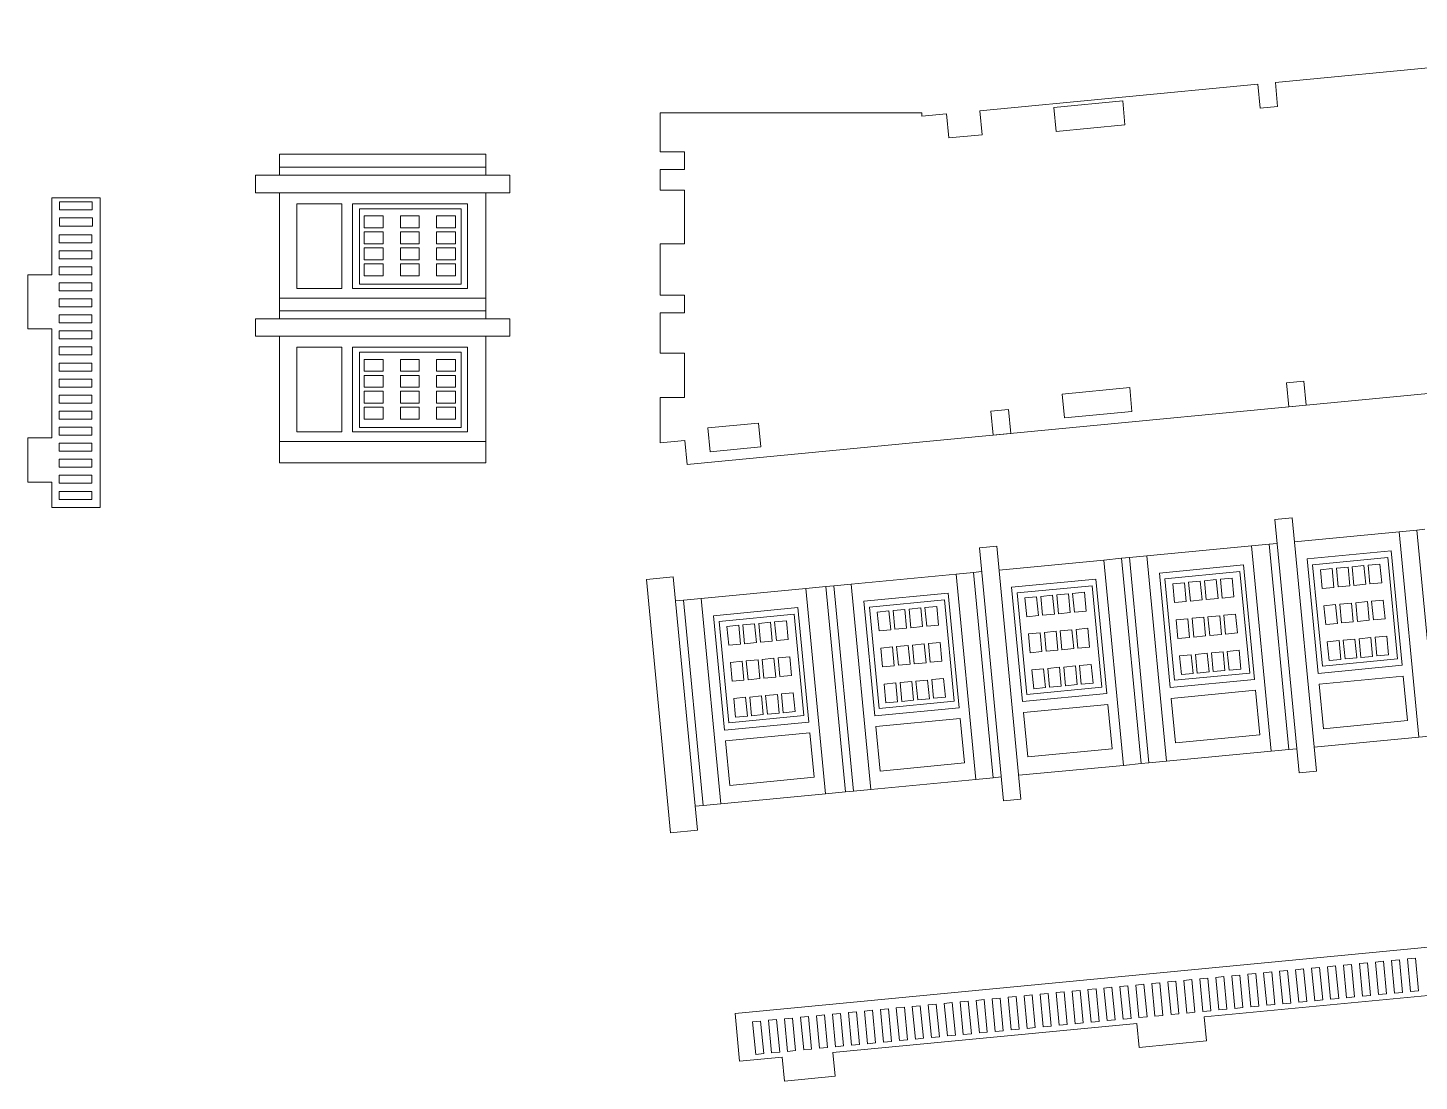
# Model space of a CAD drawing. Header units: millimetres. Extents: x -356 to 984, y -1262 to 367.
# Drawn here: x -356.4 to -183, y -1112.5 to -981.2 of the extents above; entities that cross this region are included whole.
import ezdxf

# ---------------------------------------------------------------- set-up
doc = ezdxf.new("R2010")
doc.units = ezdxf.units.MM

msp = doc.modelspace()

# ---------------------------------------------------------------- linework, layer by layer
at = {"color": 7, "linetype": 'Continuous', "lineweight": 15}
for p, q in [((-200.9, -988.01), (-129.41, -981.19)), ((-237.74, -991.53), (-203.08, -988.22)), ((-202.8, -991.2), (-203.08, -988.22)), ((-200.9, -988.01), (-200.62, -991)), ((-228.5, -991.12), (-219.93, -990.31)), ((-219.93, -990.31), (-219.65, -993.29)), ((-277.57, -991.8), (-244.99, -991.8)), ((-277.57, -996.66), (-277.57, -991.8)), ((-244.99, -991.8), (-244.99, -992.22)), ((-244.99, -992.22), (-241.9, -991.93)), ((-241.61, -994.91), (-241.9, -991.93)), ((-237.74, -991.53), (-237.45, -994.52)), ((-228.21, -994.11), (-228.5, -991.12)), ((-200.62, -991), (-202.8, -991.2)), ((-219.65, -993.29), (-228.21, -994.11)), ((-237.45, -994.52), (-241.61, -994.91)), ((-299.32, -996.96), (-325.04, -996.96)), ((-325.04, -998.58), (-325.04, -996.96)), ((-299.32, -998.58), (-299.32, -996.96)), ((-277.57, -996.66), (-274.57, -996.66)), ((-274.57, -996.66), (-274.57, -998.85)), ((-325.04, -998.58), (-299.32, -998.58)), ((-325.04, -999.58), (-325.04, -998.58)), ((-299.32, -998.58), (-299.32, -999.58)), ((-274.57, -998.85), (-277.57, -998.85)), ((-277.57, -1001.42), (-277.57, -998.85)), ((-296.32, -999.58), (-328.04, -999.58)), ((-328.04, -1001.77), (-328.04, -999.58)), ((-296.32, -1001.77), (-296.32, -999.58)), ((-347.41, -1002.38), (-353.41, -1002.38)), ((-353.41, -1012), (-353.41, -1002.38)), ((-347.41, -1041.01), (-347.41, -1002.38)), ((-328.04, -1001.77), (-296.32, -1001.77)), ((-325.04, -1014.89), (-325.04, -1001.77)), ((-299.32, -1001.77), (-299.32, -1014.89)), ((-277.57, -1001.42), (-274.57, -1001.42)), ((-274.57, -1001.42), (-274.57, -1008.13)), ((-352.46, -1003.9), (-352.46, -1002.9)), ((-352.46, -1002.9), (-348.38, -1002.9)), ((-348.38, -1003.9), (-352.46, -1003.9)), ((-348.38, -1002.9), (-348.38, -1003.9)), ((-322.86, -1003.12), (-317.29, -1003.12)), ((-322.86, -1013.67), (-322.86, -1003.12)), ((-317.29, -1003.12), (-317.29, -1013.67)), ((-315.94, -1003.12), (-301.6, -1003.12)), ((-315.94, -1013.67), (-315.94, -1003.12)), ((-315.08, -1003.75), (-302.39, -1003.74)), ((-315.08, -1013.14), (-315.08, -1003.75)), ((-302.39, -1003.74), (-302.38, -1013.14)), ((-301.6, -1003.12), (-301.6, -1013.67)), ((-352.46, -1004.9), (-348.37, -1004.9)), ((-352.46, -1005.9), (-352.46, -1004.9)), ((-348.37, -1005.9), (-352.46, -1005.9)), ((-348.37, -1004.9), (-348.37, -1005.9)), ((-314.47, -1004.65), (-312.12, -1004.65)), ((-314.47, -1006.12), (-314.47, -1004.65)), ((-312.12, -1004.65), (-312.12, -1006.12)), ((-309.96, -1004.65), (-307.61, -1004.65)), ((-309.96, -1006.12), (-309.96, -1004.65)), ((-307.61, -1004.65), (-307.61, -1006.12)), ((-305.45, -1004.65), (-303.1, -1004.65)), ((-305.45, -1006.12), (-305.45, -1004.65)), ((-303.1, -1004.65), (-303.1, -1006.12)), ((-352.52, -1007.98), (-352.52, -1006.98)), ((-352.52, -1006.98), (-348.43, -1006.98)), ((-348.43, -1006.98), (-348.43, -1007.98)), ((-312.12, -1006.12), (-314.47, -1006.12)), ((-314.47, -1008.11), (-314.47, -1006.64)), ((-314.47, -1006.64), (-312.12, -1006.64)), ((-312.12, -1006.64), (-312.12, -1008.11)), ((-307.61, -1006.12), (-309.96, -1006.12)), ((-309.96, -1008.11), (-309.96, -1006.64)), ((-309.96, -1006.64), (-307.61, -1006.64)), ((-307.61, -1006.64), (-307.61, -1008.11)), ((-303.1, -1006.12), (-305.45, -1006.12)), ((-305.45, -1006.64), (-303.1, -1006.64)), ((-305.45, -1008.11), (-305.45, -1006.64)), ((-303.1, -1006.64), (-303.1, -1008.11)), ((-348.43, -1007.98), (-352.52, -1007.98)), ((-352.52, -1008.98), (-348.43, -1008.98)), ((-352.51, -1009.98), (-352.52, -1008.98)), ((-348.43, -1008.98), (-348.43, -1009.98)), ((-312.12, -1008.11), (-314.47, -1008.11)), ((-314.47, -1008.63), (-312.12, -1008.63)), ((-314.47, -1010.1), (-314.47, -1008.63)), ((-312.12, -1008.63), (-312.12, -1010.1)), ((-307.61, -1008.11), (-309.96, -1008.11)), ((-309.96, -1010.1), (-309.96, -1008.63)), ((-309.96, -1008.63), (-307.61, -1008.63)), ((-307.61, -1008.63), (-307.61, -1010.1)), ((-303.1, -1008.11), (-305.45, -1008.11)), ((-305.45, -1008.63), (-303.1, -1008.63)), ((-305.45, -1010.1), (-305.45, -1008.63)), ((-303.1, -1008.63), (-303.1, -1010.1)), ((-277.57, -1014.54), (-277.57, -1008.13)), ((-274.57, -1008.13), (-277.57, -1008.13)), ((-348.43, -1009.98), (-352.51, -1009.98)), ((-352.51, -1011.98), (-352.51, -1010.98)), ((-352.51, -1010.98), (-348.43, -1010.98)), ((-348.43, -1010.98), (-348.43, -1011.98)), ((-312.12, -1010.1), (-314.47, -1010.1)), ((-314.47, -1012.09), (-314.47, -1010.62)), ((-314.47, -1010.62), (-312.12, -1010.62)), ((-312.12, -1010.62), (-312.12, -1012.09)), ((-307.61, -1010.1), (-309.96, -1010.1)), ((-309.96, -1010.62), (-307.61, -1010.62)), ((-309.96, -1012.09), (-309.96, -1010.62)), ((-307.61, -1010.62), (-307.61, -1012.09)), ((-303.1, -1010.1), (-305.45, -1010.1)), ((-305.45, -1012.09), (-305.45, -1010.62)), ((-305.45, -1010.62), (-303.1, -1010.62)), ((-303.1, -1010.62), (-303.1, -1012.09)), ((-356.41, -1012), (-353.41, -1012)), ((-356.41, -1018.7), (-356.41, -1012)), ((-348.43, -1011.98), (-352.51, -1011.98)), ((-312.12, -1012.09), (-314.47, -1012.09)), ((-307.61, -1012.09), (-309.96, -1012.09)), ((-303.1, -1012.09), (-305.45, -1012.09)), ((-352.51, -1013.98), (-352.51, -1012.98)), ((-352.51, -1012.98), (-348.43, -1012.98)), ((-348.43, -1013.98), (-352.51, -1013.98)), ((-348.43, -1012.98), (-348.43, -1013.98)), ((-317.29, -1013.67), (-322.86, -1013.67)), ((-301.6, -1013.67), (-315.94, -1013.67)), ((-302.38, -1013.14), (-315.08, -1013.14)), ((-277.57, -1014.54), (-274.57, -1014.54)), ((-274.57, -1014.54), (-274.57, -1016.73)), ((-48.68, -1014.08), (-245.28, -1032.85)), ((-352.51, -1015.98), (-352.51, -1014.98)), ((-352.51, -1014.98), (-348.43, -1014.98)), ((-348.43, -1015.98), (-352.51, -1015.98)), ((-348.43, -1014.98), (-348.43, -1015.98)), ((-325.04, -1016.46), (-325.04, -1014.89)), ((-299.32, -1014.89), (-325.04, -1014.89)), ((-299.32, -1016.46), (-299.32, -1014.89)), ((-352.51, -1016.98), (-348.43, -1016.98)), ((-352.51, -1017.98), (-352.51, -1016.98)), ((-348.43, -1017.98), (-352.51, -1017.98)), ((-348.43, -1016.98), (-348.43, -1017.98)), ((-328.04, -1019.65), (-328.04, -1017.46)), ((-296.32, -1017.46), (-328.04, -1017.46)), ((-325.04, -1016.46), (-299.32, -1016.46)), ((-325.04, -1017.46), (-325.04, -1016.46)), ((-299.32, -1016.46), (-299.32, -1017.46)), ((-296.32, -1019.65), (-296.32, -1017.46)), ((-274.57, -1016.73), (-277.57, -1016.73)), ((-277.57, -1021.75), (-277.57, -1016.73)), ((-356.41, -1018.7), (-353.41, -1018.7)), ((-353.41, -1032.32), (-353.41, -1018.7)), ((-352.51, -1019.98), (-352.51, -1018.98)), ((-352.51, -1018.98), (-348.43, -1018.98)), ((-348.43, -1018.98), (-348.43, -1019.98)), ((-328.04, -1019.65), (-296.32, -1019.65)), ((-325.04, -1032.77), (-325.04, -1019.65)), ((-299.32, -1019.65), (-299.32, -1032.77)), ((-348.43, -1019.98), (-352.51, -1019.98)), ((-352.51, -1021.98), (-352.51, -1020.98)), ((-352.51, -1020.98), (-348.43, -1020.98)), ((-348.43, -1020.98), (-348.43, -1021.98)), ((-322.86, -1021), (-317.29, -1021)), ((-322.86, -1031.55), (-322.86, -1021)), ((-317.29, -1021), (-317.29, -1031.55)), ((-315.94, -1021), (-301.6, -1021)), ((-315.94, -1031.55), (-315.94, -1021)), ((-301.6, -1021), (-301.6, -1031.55)), ((-348.43, -1021.98), (-352.51, -1021.98)), ((-352.51, -1023.98), (-352.51, -1022.98)), ((-352.51, -1022.98), (-348.43, -1022.98)), ((-348.43, -1022.98), (-348.43, -1023.98)), ((-315.08, -1021.63), (-302.39, -1021.62)), ((-315.08, -1031.02), (-315.08, -1021.63)), ((-314.47, -1024), (-314.47, -1022.53)), ((-314.47, -1022.53), (-312.12, -1022.53)), ((-312.12, -1022.53), (-312.12, -1024)), ((-309.96, -1022.53), (-307.61, -1022.53)), ((-309.96, -1024), (-309.96, -1022.53)), ((-307.61, -1022.53), (-307.61, -1024)), ((-305.45, -1022.53), (-303.1, -1022.53)), ((-305.45, -1024), (-305.45, -1022.53)), ((-303.1, -1022.53), (-303.1, -1024)), ((-302.39, -1021.62), (-302.38, -1031.02)), ((-277.57, -1021.75), (-274.57, -1021.75)), ((-274.57, -1021.75), (-274.57, -1027.26)), ((-348.43, -1023.98), (-352.51, -1023.98)), ((-352.51, -1024.98), (-348.42, -1024.98)), ((-352.51, -1025.98), (-352.51, -1024.98)), ((-348.42, -1024.98), (-348.42, -1025.98)), ((-312.12, -1024), (-314.47, -1024)), ((-314.47, -1024.52), (-312.12, -1024.52)), ((-314.47, -1025.99), (-314.47, -1024.52)), ((-312.12, -1024.52), (-312.12, -1025.99)), ((-307.61, -1024), (-309.96, -1024)), ((-309.96, -1025.99), (-309.96, -1024.52)), ((-309.96, -1024.52), (-307.61, -1024.52)), ((-307.61, -1024.52), (-307.61, -1025.99)), ((-303.1, -1024), (-305.45, -1024)), ((-305.45, -1024.52), (-303.1, -1024.52)), ((-305.45, -1025.99), (-305.45, -1024.52)), ((-303.1, -1024.52), (-303.1, -1025.99)), ((-348.42, -1025.98), (-352.51, -1025.98)), ((-312.12, -1025.99), (-314.47, -1025.99)), ((-314.47, -1026.51), (-312.12, -1026.51)), ((-314.47, -1027.98), (-314.47, -1026.51)), ((-312.12, -1026.51), (-312.12, -1027.98)), ((-307.61, -1025.99), (-309.96, -1025.99)), ((-309.96, -1026.51), (-307.61, -1026.51)), ((-309.96, -1027.98), (-309.96, -1026.51)), ((-307.61, -1026.51), (-307.61, -1027.98)), ((-303.1, -1025.99), (-305.45, -1025.99)), ((-305.45, -1027.98), (-305.45, -1026.51)), ((-305.45, -1026.51), (-303.1, -1026.51)), ((-303.1, -1026.51), (-303.1, -1027.98)), ((-227.46, -1026.85), (-219.06, -1026.05)), ((-219.06, -1026.05), (-218.78, -1029.03)), ((-199.52, -1025.46), (-197.34, -1025.26)), ((-199.24, -1028.45), (-199.52, -1025.46)), ((-197.34, -1025.26), (-197.06, -1028.24)), ((-352.51, -1027.98), (-352.51, -1026.98)), ((-352.51, -1026.98), (-348.42, -1026.98)), ((-348.42, -1027.98), (-352.51, -1027.98)), ((-348.42, -1026.98), (-348.42, -1027.98)), ((-312.12, -1027.98), (-314.47, -1027.98)), ((-307.61, -1027.98), (-309.96, -1027.98)), ((-303.1, -1027.98), (-305.45, -1027.98)), ((-274.57, -1027.26), (-277.57, -1027.26)), ((-277.57, -1032.92), (-277.57, -1027.26)), ((-227.17, -1029.83), (-227.46, -1026.85)), ((-197.06, -1028.24), (-199.24, -1028.45)), ((-352.5, -1029.98), (-352.51, -1028.98)), ((-352.51, -1028.98), (-348.42, -1028.98)), ((-348.42, -1029.98), (-352.5, -1029.98)), ((-348.42, -1028.98), (-348.42, -1029.98)), ((-314.47, -1029.97), (-314.47, -1028.5)), ((-314.47, -1028.5), (-312.12, -1028.5)), ((-312.12, -1029.97), (-314.47, -1029.97)), ((-312.12, -1028.5), (-312.12, -1029.97)), ((-309.96, -1028.5), (-307.61, -1028.5)), ((-309.96, -1029.97), (-309.96, -1028.5)), ((-307.61, -1029.97), (-309.96, -1029.97)), ((-307.61, -1028.5), (-307.61, -1029.97)), ((-305.45, -1028.5), (-303.1, -1028.5)), ((-305.45, -1029.97), (-305.45, -1028.5)), ((-303.1, -1029.97), (-305.45, -1029.97)), ((-303.1, -1028.5), (-303.1, -1029.97)), ((-236.36, -1028.98), (-234.18, -1028.78)), ((-236.07, -1031.97), (-236.36, -1028.98)), ((-234.18, -1028.78), (-233.89, -1031.76)), ((-218.78, -1029.03), (-227.17, -1029.83)), ((-352.5, -1031.98), (-352.5, -1030.98)), ((-352.5, -1030.98), (-348.42, -1030.98)), ((-348.42, -1030.98), (-348.42, -1031.98)), ((-317.29, -1031.55), (-322.86, -1031.55)), ((-301.6, -1031.55), (-315.94, -1031.55)), ((-302.38, -1031.02), (-315.08, -1031.02)), ((-271.65, -1031.07), (-265.33, -1030.46)), ((-271.36, -1034.05), (-271.65, -1031.07)), ((-265.33, -1030.46), (-265.05, -1033.45)), ((-233.89, -1031.76), (-236.07, -1031.97)), ((-356.41, -1032.32), (-353.41, -1032.32)), ((-356.41, -1037.84), (-356.41, -1032.32)), ((-348.42, -1031.98), (-352.5, -1031.98)), ((-352.5, -1032.98), (-348.42, -1032.98)), ((-352.5, -1033.98), (-352.5, -1032.98)), ((-348.42, -1032.98), (-348.42, -1033.98)), ((-299.32, -1032.77), (-325.04, -1032.77)), ((-325.04, -1035.44), (-325.04, -1032.77)), ((-299.32, -1035.44), (-299.32, -1032.77)), ((-277.57, -1032.92), (-274.5, -1032.63)), ((-274.5, -1032.63), (-274.22, -1035.62)), ((-245.28, -1032.85), (-274.22, -1035.62)), ((-265.05, -1033.45), (-271.36, -1034.05)), ((-348.42, -1033.98), (-352.5, -1033.98)), ((-352.5, -1035.98), (-352.5, -1034.98)), ((-352.5, -1034.98), (-348.42, -1034.98)), ((-348.42, -1034.98), (-348.42, -1035.98)), ((-348.42, -1035.98), (-352.5, -1035.98)), ((-352.5, -1037.98), (-352.5, -1036.98)), ((-352.5, -1036.98), (-348.42, -1036.98)), ((-348.42, -1036.98), (-348.42, -1037.98)), ((-299.32, -1035.44), (-325.04, -1035.44)), ((-356.41, -1037.84), (-353.41, -1037.84)), ((-353.41, -1041.01), (-353.41, -1037.84)), ((-348.42, -1037.98), (-352.5, -1037.98)), ((-352.5, -1039.98), (-352.5, -1038.98)), ((-352.5, -1038.98), (-348.42, -1038.98)), ((-348.42, -1039.98), (-352.5, -1039.98)), ((-348.42, -1038.98), (-348.42, -1039.98)), ((-347.41, -1041.01), (-353.41, -1041.01)), ((-198.79, -1042.28), (-200.97, -1042.49)), ((-195.78, -1073.85), (-198.79, -1042.28)), ((-200.97, -1042.49), (-197.95, -1074.06)), ((-198.51, -1045.27), (-185.45, -1044.02)), ((-183.27, -1043.81), (-185.45, -1044.02)), ((-185.45, -1044.02), (-183, -1069.62)), ((-183.27, -1043.81), (-182.27, -1043.71)), ((-180.82, -1069.41), (-183.27, -1043.81)), ((-235.62, -1045.8), (-237.8, -1046.01)), ((-232.61, -1077.37), (-235.62, -1045.8)), ((-216.92, -1047.03), (-203.86, -1045.78)), ((-201.68, -1045.57), (-203.86, -1045.78)), ((-203.86, -1045.78), (-201.42, -1071.38)), ((-201.68, -1045.57), (-200.69, -1045.47)), ((-199.24, -1071.17), (-201.68, -1045.57)), ((-237.8, -1046.01), (-234.79, -1077.58)), ((-235.34, -1048.79), (-222.28, -1047.54)), ((-220.1, -1047.33), (-222.28, -1047.54)), ((-222.28, -1047.54), (-219.83, -1073.14)), ((-220.1, -1047.33), (-219.1, -1047.23)), ((-217.65, -1072.93), (-220.1, -1047.33)), ((-216.92, -1047.03), (-219.1, -1047.23)), ((-219.1, -1047.23), (-216.66, -1072.83)), ((-214.48, -1072.62), (-216.92, -1047.03)), ((-196.95, -1047.4), (-186.45, -1046.4)), ((-195.58, -1061.68), (-196.95, -1047.4)), ((-196.26, -1048.13), (-186.9, -1047.23)), ((-186.9, -1047.23), (-185.69, -1059.87)), ((-186.45, -1046.4), (-185.08, -1060.67)), ((-238.51, -1049.09), (-240.69, -1049.3)), ((-238.51, -1049.09), (-237.52, -1048.99)), ((-236.07, -1074.69), (-238.51, -1049.09)), ((-215.36, -1049.16), (-204.86, -1048.16)), ((-214, -1063.44), (-215.36, -1049.16)), ((-214.67, -1049.89), (-205.32, -1048.99)), ((-205.32, -1048.99), (-204.1, -1061.63)), ((-204.86, -1048.16), (-203.5, -1062.43)), ((-195.04, -1060.77), (-196.26, -1048.13)), ((-195.28, -1048.75), (-193.82, -1048.61)), ((-195.06, -1051.09), (-195.28, -1048.75)), ((-193.82, -1048.61), (-193.6, -1050.95)), ((-193.3, -1048.56), (-191.84, -1048.42)), ((-193.08, -1050.9), (-193.3, -1048.56)), ((-191.84, -1048.42), (-191.62, -1050.76)), ((-191.32, -1048.37), (-189.86, -1048.23)), ((-191.1, -1050.71), (-191.32, -1048.37)), ((-189.86, -1048.23), (-189.63, -1050.57)), ((-189.34, -1048.18), (-187.87, -1048.04)), ((-189.11, -1050.52), (-189.34, -1048.18)), ((-187.87, -1048.04), (-187.65, -1050.38)), ((-275.95, -1049.65), (-279.31, -1049.97)), ((-279.31, -1049.97), (-276.29, -1081.55)), ((-272.93, -1081.23), (-275.95, -1049.65)), ((-256.93, -1050.85), (-259.43, -1051.09)), ((-256.93, -1050.85), (-255.94, -1050.75)), ((-254.48, -1076.45), (-256.93, -1050.85)), ((-253.76, -1050.55), (-255.94, -1050.75)), ((-255.94, -1050.75), (-253.49, -1076.35)), ((-253.76, -1050.55), (-240.69, -1049.3)), ((-251.31, -1076.14), (-253.76, -1050.55)), ((-240.69, -1049.3), (-238.25, -1074.9)), ((-233.78, -1050.92), (-223.28, -1049.92)), ((-232.41, -1065.2), (-233.78, -1050.92)), ((-233.09, -1051.65), (-223.73, -1050.75)), ((-223.73, -1050.75), (-222.52, -1063.39)), ((-223.28, -1049.92), (-221.91, -1064.19)), ((-213.46, -1062.53), (-214.67, -1049.89)), ((-213.7, -1050.51), (-212.24, -1050.37)), ((-213.48, -1052.85), (-213.7, -1050.51)), ((-212.24, -1050.37), (-212.02, -1052.71)), ((-211.72, -1050.32), (-210.26, -1050.18)), ((-211.49, -1052.66), (-211.72, -1050.32)), ((-210.26, -1050.18), (-210.03, -1052.52)), ((-209.73, -1050.13), (-208.27, -1049.99)), ((-209.51, -1052.47), (-209.73, -1050.13)), ((-208.27, -1049.99), (-208.05, -1052.33)), ((-207.75, -1049.94), (-206.29, -1049.8)), ((-207.53, -1052.28), (-207.75, -1049.94)), ((-206.29, -1049.8), (-206.07, -1052.14)), ((-193.6, -1050.95), (-195.06, -1051.09)), ((-191.62, -1050.76), (-193.08, -1050.9)), ((-189.63, -1050.57), (-191.1, -1050.71)), ((-187.65, -1050.38), (-189.11, -1050.52)), ((-275.66, -1052.64), (-274.67, -1052.55)), ((-272.49, -1052.34), (-274.67, -1052.55)), ((-274.67, -1052.55), (-272.22, -1078.14)), ((-272.49, -1052.34), (-259.43, -1051.09)), ((-270.04, -1077.94), (-272.49, -1052.34)), ((-259.43, -1051.09), (-256.98, -1076.69)), ((-252.2, -1052.68), (-241.69, -1051.68)), ((-250.83, -1066.96), (-252.2, -1052.68)), ((-251.5, -1053.41), (-242.15, -1052.51)), ((-242.15, -1052.51), (-240.93, -1065.15)), ((-241.69, -1051.68), (-240.33, -1065.95)), ((-231.87, -1064.29), (-233.09, -1051.65)), ((-232.12, -1052.27), (-230.66, -1052.13)), ((-231.89, -1054.61), (-232.12, -1052.27)), ((-230.66, -1052.13), (-230.43, -1054.47)), ((-230.13, -1052.08), (-228.67, -1051.94)), ((-229.91, -1054.42), (-230.13, -1052.08)), ((-228.67, -1051.94), (-228.45, -1054.28)), ((-228.15, -1051.89), (-226.69, -1051.75)), ((-227.93, -1054.23), (-228.15, -1051.89)), ((-226.69, -1051.75), (-226.47, -1054.09)), ((-226.17, -1051.7), (-224.71, -1051.56)), ((-225.94, -1054.04), (-226.17, -1051.7)), ((-224.71, -1051.56), (-224.48, -1053.9)), ((-212.02, -1052.71), (-213.48, -1052.85)), ((-210.03, -1052.52), (-211.49, -1052.66)), ((-208.05, -1052.33), (-209.51, -1052.47)), ((-206.07, -1052.14), (-207.53, -1052.28)), ((-190.89, -1052.86), (-189.43, -1052.72)), ((-189.43, -1052.72), (-189.2, -1055.06)), ((-188.91, -1052.67), (-187.45, -1052.53)), ((-188.68, -1055.01), (-188.91, -1052.67)), ((-187.45, -1052.53), (-187.22, -1054.87)), ((-270.93, -1054.48), (-260.43, -1053.47)), ((-269.56, -1068.75), (-270.93, -1054.48)), ((-270.24, -1055.2), (-260.88, -1054.3)), ((-260.88, -1054.3), (-259.67, -1066.94)), ((-260.43, -1053.47), (-259.06, -1067.74)), ((-250.29, -1066.05), (-251.5, -1053.41)), ((-250.53, -1054.03), (-249.07, -1053.89)), ((-250.31, -1056.37), (-250.53, -1054.03)), ((-249.07, -1053.89), (-248.85, -1056.23)), ((-248.55, -1053.84), (-247.09, -1053.7)), ((-248.33, -1056.18), (-248.55, -1053.84)), ((-247.09, -1053.7), (-246.87, -1056.04)), ((-246.57, -1053.65), (-245.11, -1053.51)), ((-246.34, -1055.99), (-246.57, -1053.65)), ((-245.11, -1053.51), (-244.88, -1055.85)), ((-244.58, -1053.46), (-243.12, -1053.32)), ((-244.36, -1055.8), (-244.58, -1053.46)), ((-243.12, -1053.32), (-242.9, -1055.66)), ((-230.43, -1054.47), (-231.89, -1054.61)), ((-228.45, -1054.28), (-229.91, -1054.42)), ((-226.47, -1054.09), (-227.93, -1054.23)), ((-224.48, -1053.9), (-225.94, -1054.04)), ((-209.31, -1054.62), (-207.84, -1054.48)), ((-207.84, -1054.48), (-207.62, -1056.82)), ((-207.32, -1054.43), (-205.86, -1054.29)), ((-207.1, -1056.77), (-207.32, -1054.43)), ((-205.86, -1054.29), (-205.64, -1056.63)), ((-194.86, -1053.24), (-193.39, -1053.1)), ((-194.63, -1055.58), (-194.86, -1053.24)), ((-193.39, -1053.1), (-193.17, -1055.44)), ((-192.87, -1053.05), (-191.41, -1052.91)), ((-192.65, -1055.39), (-192.87, -1053.05)), ((-191.41, -1052.91), (-191.19, -1055.25)), ((-190.67, -1055.2), (-190.89, -1052.86)), ((-269.02, -1067.84), (-270.24, -1055.2)), ((-269.27, -1055.82), (-267.8, -1055.68)), ((-269.04, -1058.16), (-269.27, -1055.82)), ((-267.8, -1055.68), (-267.58, -1058.02)), ((-267.28, -1055.63), (-265.82, -1055.49)), ((-267.06, -1057.97), (-267.28, -1055.63)), ((-265.82, -1055.49), (-265.6, -1057.83)), ((-265.3, -1055.44), (-263.84, -1055.3)), ((-265.08, -1057.78), (-265.3, -1055.44)), ((-263.84, -1055.3), (-263.62, -1057.64)), ((-263.32, -1055.25), (-261.86, -1055.11)), ((-263.09, -1057.59), (-263.32, -1055.25)), ((-261.86, -1055.11), (-261.63, -1057.45)), ((-248.85, -1056.23), (-250.31, -1056.37)), ((-246.87, -1056.04), (-248.33, -1056.18)), ((-244.88, -1055.85), (-246.34, -1055.99)), ((-242.9, -1055.66), (-244.36, -1055.8)), ((-225.74, -1056.19), (-224.28, -1056.05)), ((-225.52, -1058.53), (-225.74, -1056.19)), ((-224.28, -1056.05), (-224.05, -1058.39)), ((-213.27, -1055), (-211.81, -1054.86)), ((-213.05, -1057.34), (-213.27, -1055)), ((-211.81, -1054.86), (-211.59, -1057.2)), ((-211.29, -1054.81), (-209.83, -1054.67)), ((-211.06, -1057.15), (-211.29, -1054.81)), ((-209.83, -1054.67), (-209.6, -1057.01)), ((-209.08, -1056.96), (-209.31, -1054.62)), ((-193.17, -1055.44), (-194.63, -1055.58)), ((-191.19, -1055.25), (-192.65, -1055.39)), ((-189.2, -1055.06), (-190.67, -1055.2)), ((-187.22, -1054.87), (-188.68, -1055.01)), ((-265.6, -1057.83), (-267.06, -1057.97)), ((-263.62, -1057.64), (-265.08, -1057.78)), ((-261.63, -1057.45), (-263.09, -1057.59)), ((-244.15, -1057.95), (-242.69, -1057.81)), ((-243.93, -1060.29), (-244.15, -1057.95)), ((-242.69, -1057.81), (-242.47, -1060.15)), ((-231.69, -1056.76), (-230.23, -1056.62)), ((-231.46, -1059.1), (-231.69, -1056.76)), ((-230.23, -1056.62), (-230, -1058.96)), ((-229.7, -1056.57), (-228.24, -1056.43)), ((-229.48, -1058.91), (-229.7, -1056.57)), ((-228.24, -1056.43), (-228.02, -1058.77)), ((-227.72, -1056.38), (-226.26, -1056.24)), ((-227.5, -1058.72), (-227.72, -1056.38)), ((-226.26, -1056.24), (-226.04, -1058.58)), ((-211.59, -1057.2), (-213.05, -1057.34)), ((-209.6, -1057.01), (-211.06, -1057.15)), ((-207.62, -1056.82), (-209.08, -1056.96)), ((-205.64, -1056.63), (-207.1, -1056.77)), ((-194.43, -1057.73), (-192.96, -1057.59)), ((-194.2, -1060.07), (-194.43, -1057.73)), ((-192.96, -1057.59), (-192.74, -1059.93)), ((-192.44, -1057.54), (-190.98, -1057.4)), ((-192.22, -1059.88), (-192.44, -1057.54)), ((-190.98, -1057.4), (-190.76, -1059.74)), ((-190.46, -1057.36), (-189, -1057.22)), ((-190.24, -1059.69), (-190.46, -1057.36)), ((-189, -1057.22), (-188.78, -1059.55)), ((-188.48, -1057.17), (-187.02, -1057.03)), ((-188.25, -1059.5), (-188.48, -1057.17)), ((-187.02, -1057.03), (-186.79, -1059.37)), ((-267.58, -1058.02), (-269.04, -1058.16)), ((-262.89, -1059.74), (-261.43, -1059.6)), ((-261.43, -1059.6), (-261.2, -1061.94)), ((-250.1, -1058.52), (-248.64, -1058.38)), ((-249.88, -1060.86), (-250.1, -1058.52)), ((-248.64, -1058.38), (-248.42, -1060.72)), ((-248.12, -1058.33), (-246.66, -1058.19)), ((-247.9, -1060.67), (-248.12, -1058.33)), ((-246.66, -1058.19), (-246.44, -1060.53)), ((-246.14, -1058.14), (-244.68, -1058)), ((-245.91, -1060.48), (-246.14, -1058.14)), ((-244.68, -1058), (-244.45, -1060.34)), ((-230, -1058.96), (-231.46, -1059.1)), ((-228.02, -1058.77), (-229.48, -1058.91)), ((-226.04, -1058.58), (-227.5, -1058.72)), ((-224.05, -1058.39), (-225.52, -1058.53)), ((-212.84, -1059.49), (-211.38, -1059.35)), ((-212.62, -1061.83), (-212.84, -1059.49)), ((-211.38, -1059.35), (-211.16, -1061.69)), ((-210.86, -1059.3), (-209.4, -1059.16)), ((-210.64, -1061.64), (-210.86, -1059.3)), ((-209.4, -1059.16), (-209.17, -1061.5)), ((-208.88, -1059.12), (-207.41, -1058.98)), ((-208.65, -1061.45), (-208.88, -1059.12)), ((-207.41, -1058.98), (-207.19, -1061.31)), ((-206.89, -1058.93), (-205.43, -1058.79)), ((-206.67, -1061.26), (-206.89, -1058.93)), ((-205.43, -1058.79), (-205.21, -1061.13)), ((-188.78, -1059.55), (-190.24, -1059.69)), ((-186.79, -1059.37), (-188.25, -1059.5)), ((-268.84, -1060.31), (-267.38, -1060.17)), ((-268.61, -1062.65), (-268.84, -1060.31)), ((-267.38, -1060.17), (-267.15, -1062.51)), ((-266.85, -1060.12), (-265.39, -1059.98)), ((-266.63, -1062.46), (-266.85, -1060.12)), ((-265.39, -1059.98), (-265.17, -1062.32)), ((-264.87, -1059.93), (-263.41, -1059.79)), ((-264.65, -1062.27), (-264.87, -1059.93)), ((-263.41, -1059.79), (-263.19, -1062.13)), ((-262.66, -1062.08), (-262.89, -1059.74)), ((-248.42, -1060.72), (-249.88, -1060.86)), ((-246.44, -1060.53), (-247.9, -1060.67)), ((-244.45, -1060.34), (-245.91, -1060.48)), ((-242.47, -1060.15), (-243.93, -1060.29)), ((-231.26, -1061.25), (-229.8, -1061.11)), ((-231.03, -1063.59), (-231.26, -1061.25)), ((-229.8, -1061.11), (-229.57, -1063.45)), ((-229.28, -1061.06), (-227.81, -1060.92)), ((-229.05, -1063.4), (-229.28, -1061.06)), ((-227.81, -1060.92), (-227.59, -1063.26)), ((-227.29, -1060.88), (-225.83, -1060.74)), ((-227.07, -1063.21), (-227.29, -1060.88)), ((-225.83, -1060.74), (-225.61, -1063.07)), ((-225.31, -1060.69), (-223.85, -1060.55)), ((-225.09, -1063.02), (-225.31, -1060.69)), ((-223.85, -1060.55), (-223.62, -1062.89)), ((-207.19, -1061.31), (-208.65, -1061.45)), ((-205.21, -1061.13), (-206.67, -1061.26)), ((-185.08, -1060.67), (-195.58, -1061.68)), ((-185.69, -1059.87), (-195.04, -1060.77)), ((-192.74, -1059.93), (-194.2, -1060.07)), ((-190.76, -1059.74), (-192.22, -1059.88)), ((-267.15, -1062.51), (-268.61, -1062.65)), ((-265.17, -1062.32), (-266.63, -1062.46)), ((-263.19, -1062.13), (-264.65, -1062.27)), ((-261.2, -1061.94), (-262.66, -1062.08)), ((-249.67, -1063.01), (-248.21, -1062.87)), ((-249.45, -1065.35), (-249.67, -1063.01)), ((-248.21, -1062.87), (-247.99, -1065.21)), ((-247.69, -1062.82), (-246.23, -1062.69)), ((-247.47, -1065.16), (-247.69, -1062.82)), ((-246.23, -1062.69), (-246.01, -1065.02)), ((-245.71, -1062.64), (-244.25, -1062.5)), ((-245.48, -1064.97), (-245.71, -1062.64)), ((-244.25, -1062.5), (-244.02, -1064.83)), ((-243.73, -1062.45), (-242.26, -1062.31)), ((-243.5, -1064.78), (-243.73, -1062.45)), ((-242.26, -1062.31), (-242.04, -1064.65)), ((-225.61, -1063.07), (-227.07, -1063.21)), ((-223.62, -1062.89), (-225.09, -1063.02)), ((-203.5, -1062.43), (-214, -1063.44)), ((-204.1, -1061.63), (-213.46, -1062.53)), ((-211.16, -1061.69), (-212.62, -1061.83)), ((-209.17, -1061.5), (-210.64, -1061.64)), ((-195.45, -1063.03), (-184.95, -1062.02)), ((-194.92, -1068.57), (-195.45, -1063.03)), ((-184.95, -1062.02), (-184.42, -1067.56)), ((-268.41, -1064.8), (-266.95, -1064.66)), ((-268.18, -1067.14), (-268.41, -1064.8)), ((-266.95, -1064.66), (-266.72, -1067)), ((-266.42, -1064.62), (-264.96, -1064.48)), ((-266.2, -1066.95), (-266.42, -1064.62)), ((-264.96, -1064.48), (-264.74, -1066.81)), ((-264.44, -1064.43), (-262.98, -1064.29)), ((-264.22, -1066.76), (-264.44, -1064.43)), ((-262.98, -1064.29), (-262.76, -1066.63)), ((-262.46, -1064.24), (-261, -1064.1)), ((-262.24, -1066.58), (-262.46, -1064.24)), ((-261, -1064.1), (-260.77, -1066.44)), ((-244.02, -1064.83), (-245.48, -1064.97)), ((-242.04, -1064.65), (-243.5, -1064.78)), ((-221.91, -1064.19), (-232.41, -1065.2)), ((-222.52, -1063.39), (-231.87, -1064.29)), ((-229.57, -1063.45), (-231.03, -1063.59)), ((-227.59, -1063.26), (-229.05, -1063.4)), ((-213.87, -1064.79), (-203.37, -1063.78)), ((-213.34, -1070.33), (-213.87, -1064.79)), ((-203.37, -1063.78), (-202.84, -1069.32)), ((-262.76, -1066.63), (-264.22, -1066.76)), ((-260.77, -1066.44), (-262.24, -1066.58)), ((-240.33, -1065.95), (-250.83, -1066.96)), ((-240.93, -1065.15), (-250.29, -1066.05)), ((-247.99, -1065.21), (-249.45, -1065.35)), ((-246.01, -1065.02), (-247.47, -1065.16)), ((-232.29, -1066.55), (-221.78, -1065.54)), ((-231.76, -1072.09), (-232.29, -1066.55)), ((-221.78, -1065.54), (-221.26, -1071.08)), ((-259.06, -1067.74), (-269.56, -1068.75)), ((-259.67, -1066.94), (-269.02, -1067.84)), ((-266.72, -1067), (-268.18, -1067.14)), ((-264.74, -1066.81), (-266.2, -1066.95)), ((-250.7, -1068.31), (-240.2, -1067.3)), ((-250.17, -1073.85), (-250.7, -1068.31)), ((-240.2, -1067.3), (-239.67, -1072.84)), ((-184.42, -1067.56), (-194.92, -1068.57)), ((-269.44, -1070.1), (-258.93, -1069.09)), ((-268.91, -1075.64), (-269.44, -1070.1)), ((-258.93, -1069.09), (-258.4, -1074.63)), ((-202.84, -1069.32), (-213.34, -1070.33)), ((-183, -1069.62), (-196.06, -1070.86)), ((-180.82, -1069.41), (-183, -1069.62)), ((-221.26, -1071.08), (-231.76, -1072.09)), ((-201.42, -1071.38), (-214.48, -1072.62)), ((-199.24, -1071.17), (-201.42, -1071.38)), ((-198.24, -1071.07), (-199.24, -1071.17)), ((-239.67, -1072.84), (-250.17, -1073.85)), ((-219.83, -1073.14), (-232.89, -1074.38)), ((-217.65, -1072.93), (-219.83, -1073.14)), ((-216.66, -1072.83), (-217.65, -1072.93)), ((-214.48, -1072.62), (-216.66, -1072.83)), ((-258.4, -1074.63), (-268.91, -1075.64)), ((-238.25, -1074.9), (-251.31, -1076.14)), ((-236.07, -1074.69), (-238.25, -1074.9)), ((-235.07, -1074.59), (-236.07, -1074.69)), ((-195.78, -1073.85), (-197.95, -1074.06)), ((-256.98, -1076.69), (-270.04, -1077.94)), ((-254.48, -1076.45), (-256.98, -1076.69)), ((-253.49, -1076.35), (-254.48, -1076.45)), ((-251.31, -1076.14), (-253.49, -1076.35)), ((-272.22, -1078.14), (-273.22, -1078.24)), ((-270.04, -1077.94), (-272.22, -1078.14)), ((-232.61, -1077.37), (-234.79, -1077.58)), ((-272.93, -1081.23), (-276.29, -1081.55)), ((-41.42, -1082.41), (-268.26, -1104.07)), ((-190.41, -1097.85), (-189.42, -1097.76)), ((-190.02, -1101.92), (-190.41, -1097.85)), ((-189.42, -1097.76), (-189.03, -1101.82)), ((-188.42, -1097.66), (-187.43, -1097.57)), ((-188.03, -1101.73), (-188.42, -1097.66)), ((-187.43, -1097.57), (-187.04, -1101.63)), ((-186.43, -1097.47), (-185.44, -1097.38)), ((-186.04, -1101.54), (-186.43, -1097.47)), ((-185.44, -1097.38), (-185.05, -1101.44)), ((-184.44, -1097.28), (-183.44, -1097.18)), ((-184.05, -1101.34), (-184.44, -1097.28)), ((-183.44, -1097.18), (-183.05, -1101.25)), ((-155.17, -1099.3), (-209.78, -1104.51)), ((-208.33, -1099.57), (-207.34, -1099.48)), ((-207.94, -1103.64), (-208.33, -1099.57)), ((-207.34, -1099.48), (-206.95, -1103.54)), ((-206.34, -1099.38), (-205.34, -1099.29)), ((-205.95, -1103.45), (-206.34, -1099.38)), ((-205.34, -1099.29), (-204.95, -1103.35)), ((-204.35, -1099.19), (-203.35, -1099.09)), ((-203.96, -1103.25), (-204.35, -1099.19)), ((-203.35, -1099.09), (-202.96, -1103.16)), ((-202.36, -1099), (-201.36, -1098.9)), ((-201.97, -1103.06), (-202.36, -1099)), ((-201.36, -1098.9), (-200.97, -1102.97)), ((-200.37, -1098.81), (-199.37, -1098.71)), ((-199.98, -1102.87), (-200.37, -1098.81)), ((-199.37, -1098.71), (-198.98, -1102.78)), ((-198.38, -1098.62), (-197.38, -1098.52)), ((-197.99, -1102.68), (-198.38, -1098.62)), ((-197.38, -1098.52), (-196.99, -1102.59)), ((-196.39, -1098.43), (-195.39, -1098.33)), ((-196, -1102.49), (-196.39, -1098.43)), ((-195.39, -1098.33), (-195, -1102.39)), ((-194.4, -1098.24), (-193.4, -1098.14)), ((-194.01, -1102.3), (-194.4, -1098.24)), ((-193.4, -1098.14), (-193.01, -1102.2)), ((-192.41, -1098.04), (-191.41, -1097.95)), ((-192.02, -1102.11), (-192.41, -1098.04)), ((-191.41, -1097.95), (-191.02, -1102.01)), ((-226.25, -1101.29), (-225.25, -1101.2)), ((-225.86, -1105.36), (-226.25, -1101.29)), ((-225.25, -1101.2), (-224.86, -1105.26)), ((-224.26, -1101.1), (-223.26, -1101.01)), ((-223.87, -1105.17), (-224.26, -1101.1)), ((-223.26, -1101.01), (-222.87, -1105.07)), ((-222.27, -1100.91), (-221.27, -1100.81)), ((-221.88, -1104.97), (-222.27, -1100.91)), ((-221.27, -1100.81), (-220.88, -1104.88)), ((-220.28, -1100.72), (-219.28, -1100.62)), ((-219.89, -1104.78), (-220.28, -1100.72)), ((-219.28, -1100.62), (-218.89, -1104.69)), ((-218.29, -1100.53), (-217.29, -1100.43)), ((-217.9, -1104.59), (-218.29, -1100.53)), ((-217.29, -1100.43), (-216.9, -1104.5)), ((-216.3, -1100.34), (-215.3, -1100.24)), ((-215.91, -1104.4), (-216.3, -1100.34)), ((-215.3, -1100.24), (-214.91, -1104.31)), ((-214.3, -1100.15), (-213.31, -1100.05)), ((-213.91, -1104.21), (-214.3, -1100.15)), ((-213.31, -1100.05), (-212.92, -1104.11)), ((-212.31, -1099.95), (-211.32, -1099.86)), ((-211.92, -1104.02), (-212.31, -1099.95)), ((-211.32, -1099.86), (-210.93, -1103.92)), ((-210.32, -1099.76), (-209.33, -1099.67)), ((-209.93, -1103.83), (-210.32, -1099.76)), ((-209.33, -1099.67), (-208.94, -1103.73)), ((-183.05, -1101.25), (-184.05, -1101.34)), ((-244.17, -1103.01), (-243.17, -1102.92)), ((-243.78, -1107.08), (-244.17, -1103.01)), ((-243.17, -1102.92), (-242.78, -1106.98)), ((-242.18, -1102.82), (-241.18, -1102.72)), ((-241.79, -1106.88), (-242.18, -1102.82)), ((-241.18, -1102.72), (-240.79, -1106.79)), ((-240.19, -1102.63), (-239.19, -1102.53)), ((-239.8, -1106.69), (-240.19, -1102.63)), ((-239.19, -1102.53), (-238.8, -1106.6)), ((-238.19, -1102.44), (-237.2, -1102.34)), ((-237.8, -1106.5), (-238.19, -1102.44)), ((-237.2, -1102.34), (-236.81, -1106.41)), ((-236.2, -1102.25), (-235.21, -1102.15)), ((-235.81, -1106.31), (-236.2, -1102.25)), ((-235.21, -1102.15), (-234.82, -1106.22)), ((-234.21, -1102.06), (-233.22, -1101.96)), ((-233.82, -1106.12), (-234.21, -1102.06)), ((-233.22, -1101.96), (-232.83, -1106.02)), ((-232.22, -1101.87), (-231.23, -1101.77)), ((-231.83, -1105.93), (-232.22, -1101.87)), ((-231.23, -1101.77), (-230.84, -1105.83)), ((-230.23, -1101.67), (-229.23, -1101.58)), ((-229.84, -1105.74), (-230.23, -1101.67)), ((-229.23, -1101.58), (-228.84, -1105.64)), ((-228.24, -1101.48), (-227.24, -1101.39)), ((-227.85, -1105.55), (-228.24, -1101.48)), ((-227.24, -1101.39), (-226.85, -1105.45)), ((-200.97, -1102.97), (-201.97, -1103.06)), ((-198.98, -1102.78), (-199.98, -1102.87)), ((-196.99, -1102.59), (-197.99, -1102.68)), ((-195, -1102.39), (-196, -1102.49)), ((-193.01, -1102.2), (-194.01, -1102.3)), ((-191.02, -1102.01), (-192.02, -1102.11)), ((-189.03, -1101.82), (-190.02, -1101.92)), ((-187.04, -1101.63), (-188.03, -1101.73)), ((-185.05, -1101.44), (-186.04, -1101.54)), ((-268.26, -1104.07), (-267.69, -1110.04)), ((-262.09, -1104.73), (-261.09, -1104.64)), ((-261.7, -1108.8), (-262.09, -1104.73)), ((-261.09, -1104.64), (-260.7, -1108.7)), ((-260.09, -1104.54), (-259.1, -1104.44)), ((-259.7, -1108.6), (-260.09, -1104.54)), ((-259.1, -1104.44), (-258.71, -1108.51)), ((-258.1, -1104.35), (-257.11, -1104.25)), ((-257.71, -1108.41), (-258.1, -1104.35)), ((-257.11, -1104.25), (-256.72, -1108.32)), ((-256.11, -1104.16), (-255.12, -1104.06)), ((-255.72, -1108.22), (-256.11, -1104.16)), ((-255.12, -1104.06), (-254.73, -1108.13)), ((-254.12, -1103.97), (-253.12, -1103.87)), ((-253.73, -1108.03), (-254.12, -1103.97)), ((-253.12, -1103.87), (-252.73, -1107.94)), ((-252.13, -1103.78), (-251.13, -1103.68)), ((-251.74, -1107.84), (-252.13, -1103.78)), ((-251.13, -1103.68), (-250.74, -1107.74)), ((-250.14, -1103.58), (-249.14, -1103.49)), ((-249.75, -1107.65), (-250.14, -1103.58)), ((-249.14, -1103.49), (-248.75, -1107.55)), ((-248.15, -1103.39), (-247.15, -1103.3)), ((-247.76, -1107.46), (-248.15, -1103.39)), ((-247.15, -1103.3), (-246.76, -1107.36)), ((-246.16, -1103.2), (-245.16, -1103.11)), ((-245.77, -1107.27), (-246.16, -1103.2)), ((-245.16, -1103.11), (-244.77, -1107.17)), ((-218.89, -1104.69), (-219.89, -1104.78)), ((-216.9, -1104.5), (-217.9, -1104.59)), ((-214.91, -1104.31), (-215.91, -1104.4)), ((-212.92, -1104.11), (-213.91, -1104.21)), ((-210.93, -1103.92), (-211.92, -1104.02)), ((-208.94, -1103.73), (-209.93, -1103.83)), ((-209.5, -1107.5), (-209.78, -1104.51)), ((-206.95, -1103.54), (-207.94, -1103.64)), ((-204.95, -1103.35), (-205.95, -1103.45)), ((-202.96, -1103.16), (-203.96, -1103.25)), ((-266.07, -1105.11), (-265.07, -1105.02)), ((-265.68, -1109.18), (-266.07, -1105.11)), ((-265.07, -1105.02), (-264.68, -1109.08)), ((-264.08, -1104.92), (-263.08, -1104.83)), ((-263.69, -1108.99), (-264.08, -1104.92)), ((-263.08, -1104.83), (-262.69, -1108.89)), ((-218.17, -1105.31), (-256.05, -1108.93)), ((-236.81, -1106.41), (-237.8, -1106.5)), ((-234.82, -1106.22), (-235.81, -1106.31)), ((-232.83, -1106.02), (-233.82, -1106.12)), ((-230.84, -1105.83), (-231.83, -1105.93)), ((-228.84, -1105.64), (-229.84, -1105.74)), ((-226.85, -1105.45), (-227.85, -1105.55)), ((-224.86, -1105.26), (-225.86, -1105.36)), ((-222.87, -1105.07), (-223.87, -1105.17)), ((-220.88, -1104.88), (-221.88, -1104.97)), ((-217.89, -1108.3), (-218.17, -1105.31)), ((-254.73, -1108.13), (-255.72, -1108.22)), ((-252.73, -1107.94), (-253.73, -1108.03)), ((-250.74, -1107.74), (-251.74, -1107.84)), ((-248.75, -1107.55), (-249.75, -1107.65)), ((-246.76, -1107.36), (-247.76, -1107.46)), ((-244.77, -1107.17), (-245.77, -1107.27)), ((-242.78, -1106.98), (-243.78, -1107.08)), ((-240.79, -1106.79), (-241.79, -1106.88)), ((-238.8, -1106.6), (-239.8, -1106.69)), ((-209.5, -1107.5), (-217.89, -1108.3)), ((-262.37, -1109.53), (-267.69, -1110.04)), ((-264.68, -1109.08), (-265.68, -1109.18)), ((-262.69, -1108.89), (-263.69, -1108.99)), ((-262.08, -1112.52), (-262.37, -1109.53)), ((-260.7, -1108.7), (-261.7, -1108.8)), ((-258.71, -1108.51), (-259.7, -1108.6)), ((-256.72, -1108.32), (-257.71, -1108.41)), ((-255.77, -1111.91), (-256.05, -1108.93)), ((-255.77, -1111.91), (-262.08, -1112.52))]:
    msp.add_line(p, q, dxfattribs=at)

doc.saveas('drawing.dxf')
